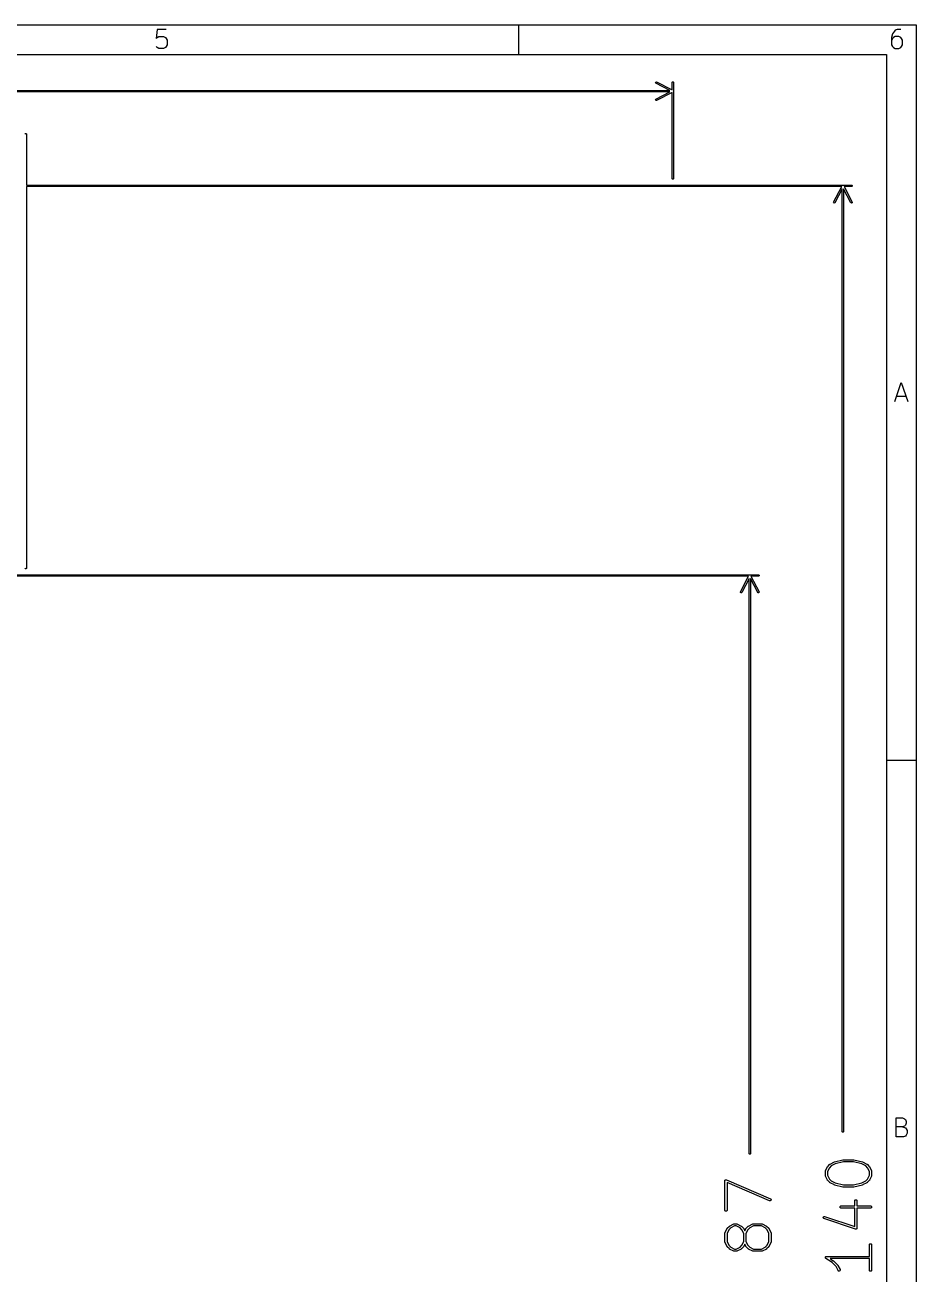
# Model space of a CAD drawing. Header units: inches. Extents: x 0.4 to 11.3, y -7.9 to -0.4.
# Drawn here: x 8.914 to 11.299, y -3.739 to -0.394 of the extents above; entities that cross this region are included whole.
import ezdxf

# ---------------------------------------------------------------- set-up
doc = ezdxf.new("R2010")
doc.units = ezdxf.units.IN
doc.header["$MEASUREMENT"] = 0
doc.layers.add('User.Drawings', color=9, linetype='CONTINUOUS', true_color=0xc2c2c2)

msp = doc.modelspace()

# ---------------------------------------------------------------- linework, layer by layer
at = {"layer": 'BLACK', "linetype": 'CONTINUOUS'}
for p, q in [((0.3937, -0.3937), (11.2993, -0.3937)), ((10.2362, -0.4724), (10.2362, -0.3937)), ((11.2993, -0.3937), (11.2993, -7.8743)), ((9.268, -0.4053), (9.2656, -0.4296)), ((9.2656, -0.4296), (9.268, -0.4272)), ((9.2924, -0.4053), (9.268, -0.4053)), ((9.268, -0.4272), (9.2729, -0.4248)), ((9.2729, -0.4248), (9.2851, -0.4248)), ((9.2851, -0.4248), (9.29, -0.4272)), ((9.29, -0.4272), (9.2924, -0.4296)), ((9.2924, -0.4296), (9.2948, -0.4345)), ((9.2948, -0.4345), (9.2948, -0.4467)), ((11.2365, -0.4174), (11.2341, -0.4272)), ((11.2341, -0.4272), (11.2341, -0.4467)), ((11.2365, -0.4296), (11.2341, -0.4345)), ((11.2414, -0.4101), (11.2365, -0.4174)), ((11.239, -0.4272), (11.2365, -0.4296)), ((11.2439, -0.4248), (11.239, -0.4272)), ((11.2439, -0.4077), (11.2414, -0.4101)), ((11.2487, -0.4053), (11.2439, -0.4077)), ((11.2536, -0.4248), (11.2439, -0.4248)), ((11.2585, -0.4053), (11.2487, -0.4053)), ((11.2585, -0.4272), (11.2536, -0.4248)), ((11.2609, -0.4296), (11.2585, -0.4272)), ((11.2634, -0.4345), (11.2609, -0.4296)), ((11.2634, -0.4467), (11.2634, -0.4345)), ((9.268, -0.454), (9.2656, -0.4516)), ((9.2729, -0.4564), (9.268, -0.454)), ((9.2851, -0.4564), (9.2729, -0.4564)), ((9.29, -0.454), (9.2851, -0.4564)), ((9.2924, -0.4516), (9.29, -0.454)), ((9.2948, -0.4467), (9.2924, -0.4516)), ((11.2341, -0.4467), (11.2365, -0.4516)), ((11.2365, -0.4516), (11.239, -0.454)), ((11.239, -0.454), (11.2439, -0.4564)), ((11.2439, -0.4564), (11.2536, -0.4564)), ((11.2536, -0.4564), (11.2585, -0.454)), ((11.2585, -0.454), (11.2609, -0.4516)), ((11.2609, -0.4516), (11.2634, -0.4467)), ((0.4724, -0.4724), (11.2206, -0.4724)), ((11.2206, -0.4724), (11.2206, -7.7956)), ((11.2429, -1.4013), (11.2599, -1.3501)), ((11.2599, -1.3501), (11.277, -1.4013)), ((11.2477, -1.3867), (11.2721, -1.3867)), ((11.2993, -2.3622), (11.2206, -2.3622)), ((11.2465, -3.3698), (11.2465, -3.3186)), ((11.2465, -3.3186), (11.2636, -3.3186)), ((11.2636, -3.343), (11.2465, -3.343)), ((11.2636, -3.3186), (11.2685, -3.3211)), ((11.2685, -3.3406), (11.2636, -3.343)), ((11.2636, -3.343), (11.2709, -3.3455)), ((11.2685, -3.3211), (11.2709, -3.3235)), ((11.2709, -3.3381), (11.2685, -3.3406)), ((11.2709, -3.3235), (11.2733, -3.3284)), ((11.2733, -3.3333), (11.2709, -3.3381)), ((11.2709, -3.3455), (11.2733, -3.3479)), ((11.2733, -3.3284), (11.2733, -3.3333)), ((11.266, -3.3698), (11.2465, -3.3698)), ((11.2709, -3.3674), (11.266, -3.3698)), ((11.2733, -3.365), (11.2709, -3.3674)), ((11.2733, -3.3479), (11.2758, -3.3528)), ((11.2758, -3.3601), (11.2733, -3.365)), ((11.2758, -3.3528), (11.2758, -3.3601))]:
    msp.add_line(p, q, dxfattribs=at)
at = {"layer": 'User.Drawings', "linetype": 'CONTINUOUS'}
for p, q in [((10.6022, -0.5476), (10.6029, -0.5463)), ((10.6026, -0.549), (10.6022, -0.5476)), ((10.6032, -0.5495), (10.6026, -0.549)), ((10.6029, -0.5463), (10.6043, -0.5458)), ((10.6404, -0.5689), (10.6032, -0.5495)), ((10.6043, -0.5458), (10.605, -0.546)), ((10.605, -0.546), (10.6465, -0.5676)), ((10.6465, -0.5478), (10.6467, -0.547)), ((10.6465, -0.5676), (10.6465, -0.5478)), ((10.6467, -0.547), (10.6477, -0.546)), ((10.6477, -0.546), (10.6492, -0.546)), ((10.6492, -0.546), (10.6503, -0.547)), ((10.6503, -0.547), (10.6504, -0.5478)), ((10.6504, -0.5478), (10.6504, -0.8044)), ((6.1489, -0.5689), (10.6404, -0.5689)), ((10.6404, -0.5728), (6.1489, -0.5728)), ((10.6022, -0.5941), (10.6026, -0.5927)), ((10.6029, -0.5955), (10.6022, -0.5941)), ((10.6026, -0.5927), (10.6032, -0.5922)), ((10.6043, -0.5959), (10.6029, -0.5955)), ((10.6032, -0.5922), (10.6404, -0.5728)), ((10.605, -0.5957), (10.6043, -0.5959)), ((10.6465, -0.5741), (10.605, -0.5957)), ((10.6465, -0.8044), (10.6465, -0.5741)), ((8.9142, -0.6856), (8.9144, -0.6848)), ((8.9144, -0.6848), (8.9154, -0.6838)), ((8.9154, -0.6838), (8.9169, -0.6838)), ((8.9169, -0.6838), (8.918, -0.6848)), ((8.918, -0.6848), (8.9182, -0.6856)), ((8.9182, -0.6856), (8.9182, -0.8221)), ((8.9182, -0.8221), (11.1267, -0.8221)), ((11.1004, -0.826), (8.9182, -0.826)), ((8.9182, -0.826), (8.9182, -1.8477)), ((10.6467, -0.8051), (10.6465, -0.8044)), ((10.6477, -0.8062), (10.6467, -0.8051)), ((10.6492, -0.8062), (10.6477, -0.8062)), ((10.6503, -0.8051), (10.6492, -0.8062)), ((10.6504, -0.8044), (10.6503, -0.8051)), ((11.0788, -0.8675), (11.1004, -0.826)), ((11.1016, -0.8321), (11.0823, -0.8693)), ((11.1016, -3.3551), (11.1016, -0.8321)), ((11.1249, -0.8693), (11.1056, -0.8321)), ((11.1056, -0.8321), (11.1056, -3.3551)), ((11.1267, -0.826), (11.1069, -0.826)), ((11.1069, -0.826), (11.1284, -0.8675)), ((11.1267, -0.8221), (11.1274, -0.8222)), ((11.1274, -0.8259), (11.1267, -0.826)), ((11.1274, -0.8222), (11.1285, -0.8233)), ((11.1285, -0.8248), (11.1274, -0.8259)), ((11.1285, -0.8233), (11.1285, -0.8248)), ((11.0786, -0.8682), (11.0788, -0.8675)), ((11.079, -0.8697), (11.0786, -0.8682)), ((11.0803, -0.8704), (11.079, -0.8697)), ((11.0823, -0.8693), (11.0818, -0.8699)), ((11.1254, -0.8699), (11.1249, -0.8693)), ((11.1282, -0.8697), (11.1269, -0.8704)), ((11.1287, -0.8682), (11.1282, -0.8697)), ((11.1284, -0.8675), (11.1287, -0.8682)), ((11.0818, -0.8699), (11.0803, -0.8704)), ((11.1269, -0.8704), (11.1254, -0.8699)), ((2.9516, -1.8654), (10.8774, -1.8654)), ((10.8511, -1.8693), (2.9516, -1.8693)), ((8.9144, -1.8484), (8.9142, -1.8477)), ((8.9154, -1.8495), (8.9144, -1.8484)), ((8.9169, -1.8495), (8.9154, -1.8495)), ((8.918, -1.8484), (8.9169, -1.8495)), ((8.9182, -1.8477), (8.918, -1.8484)), ((10.8295, -1.9108), (10.8511, -1.8693)), ((10.8774, -1.8693), (10.8576, -1.8693)), ((10.8576, -1.8693), (10.8791, -1.9108)), ((10.8774, -1.8654), (10.8781, -1.8655)), ((10.8781, -1.8692), (10.8774, -1.8693)), ((10.8781, -1.8655), (10.8792, -1.8666)), ((10.8792, -1.8681), (10.8781, -1.8692)), ((10.8792, -1.8666), (10.8792, -1.8681)), ((10.8523, -1.8754), (10.833, -1.9126)), ((10.8523, -3.4141), (10.8523, -1.8754)), ((10.8757, -1.9126), (10.8563, -1.8754)), ((10.8563, -1.8754), (10.8563, -3.4141)), ((10.8293, -1.9115), (10.8295, -1.9108)), ((10.8297, -1.913), (10.8293, -1.9115)), ((10.831, -1.9137), (10.8297, -1.913)), ((10.8325, -1.9132), (10.831, -1.9137)), ((10.833, -1.9126), (10.8325, -1.9132)), ((10.8761, -1.9132), (10.8757, -1.9126)), ((10.8776, -1.9137), (10.8761, -1.9132)), ((10.8789, -1.913), (10.8776, -1.9137)), ((10.8794, -1.9115), (10.8789, -1.913)), ((10.8791, -1.9108), (10.8794, -1.9115)), ((11.1018, -3.3559), (11.1016, -3.3551)), ((11.1029, -3.3569), (11.1018, -3.3559)), ((11.1044, -3.3569), (11.1029, -3.3569)), ((11.1054, -3.3559), (11.1044, -3.3569)), ((11.1056, -3.3551), (11.1054, -3.3559)), ((10.8525, -3.4148), (10.8523, -3.4141)), ((10.8536, -3.4159), (10.8525, -3.4148)), ((10.8551, -3.4159), (10.8536, -3.4159)), ((10.8561, -3.4148), (10.8551, -3.4159)), ((10.8563, -3.4141), (10.8561, -3.4148)), ((11.0631, -3.4485), (11.0687, -3.4429)), ((11.0687, -3.4429), (11.0689, -3.4427)), ((11.0689, -3.4427), (11.069, -3.4426)), ((11.069, -3.4426), (11.0691, -3.4425)), ((11.069, -3.4426), (11.069, -3.4426)), ((11.0691, -3.4425), (11.0692, -3.4425)), ((11.0692, -3.4425), (11.0694, -3.4423)), ((11.0694, -3.4423), (11.0807, -3.4367)), ((11.083, -3.4421), (11.0725, -3.4474)), ((11.0807, -3.4367), (11.0807, -3.4367)), ((11.0807, -3.4367), (11.0808, -3.4367)), ((11.0808, -3.4367), (11.081, -3.4366)), ((11.081, -3.4366), (11.0812, -3.4365)), ((11.0812, -3.4365), (11.0813, -3.4365)), ((11.0813, -3.4365), (11.1038, -3.4309)), ((11.0813, -3.4365), (11.0813, -3.4365)), ((11.1049, -3.4367), (11.083, -3.4421)), ((11.1038, -3.4309), (11.1039, -3.4308)), ((11.1039, -3.4308), (11.1039, -3.4308)), ((11.1039, -3.4308), (11.1042, -3.4308)), ((11.1042, -3.4308), (11.1044, -3.4308)), ((11.1044, -3.4308), (11.1044, -3.4308)), ((11.1044, -3.4308), (11.1045, -3.4308)), ((11.1045, -3.4308), (11.1326, -3.4308)), ((11.1323, -3.4367), (11.1049, -3.4367)), ((11.1541, -3.4421), (11.1323, -3.4367)), ((11.1326, -3.4308), (11.1327, -3.4308)), ((11.1327, -3.4308), (11.1328, -3.4308)), ((11.1328, -3.4308), (11.133, -3.4308)), ((11.133, -3.4308), (11.1332, -3.4308)), ((11.1332, -3.4308), (11.1332, -3.4308)), ((11.1332, -3.4308), (11.1333, -3.4309)), ((11.1333, -3.4309), (11.1558, -3.4365)), ((11.1646, -3.4474), (11.1541, -3.4421)), ((11.1558, -3.4365), (11.1559, -3.4365)), ((11.1559, -3.4365), (11.1559, -3.4365)), ((11.1559, -3.4365), (11.1561, -3.4366)), ((11.1561, -3.4366), (11.1564, -3.4367)), ((11.1564, -3.4367), (11.1564, -3.4367)), ((11.1564, -3.4367), (11.1564, -3.4367)), ((11.1564, -3.4367), (11.1677, -3.4423)), ((11.1677, -3.4423), (11.1679, -3.4425)), ((11.1679, -3.4425), (11.168, -3.4425)), ((11.168, -3.4425), (11.1681, -3.4426)), ((11.1681, -3.4426), (11.1682, -3.4426)), ((11.1682, -3.4426), (11.1682, -3.4427)), ((11.1682, -3.4427), (11.1685, -3.4429)), ((11.1685, -3.4429), (11.1741, -3.4485)), ((11.0566, -3.4613), (11.0567, -3.4612)), ((11.0566, -3.4618), (11.0566, -3.4613)), ((11.0566, -3.4731), (11.0566, -3.4618)), ((11.0566, -3.4737), (11.0566, -3.4731)), ((11.0567, -3.4738), (11.0566, -3.4737)), ((11.0567, -3.4611), (11.0569, -3.4605)), ((11.0567, -3.4612), (11.0567, -3.4611)), ((11.0567, -3.4739), (11.0567, -3.4738)), ((11.0569, -3.4744), (11.0567, -3.4739)), ((11.0569, -3.4605), (11.0625, -3.4493)), ((11.0625, -3.4857), (11.0569, -3.4744)), ((11.0625, -3.4493), (11.0627, -3.449)), ((11.0676, -3.4523), (11.0625, -3.4625)), ((11.0625, -3.4625), (11.0625, -3.4724)), ((11.0625, -3.4724), (11.0676, -3.4826)), ((11.0627, -3.449), (11.0628, -3.4489)), ((11.0627, -3.449), (11.0627, -3.449)), ((11.0628, -3.4488), (11.0629, -3.4487)), ((11.0628, -3.4489), (11.0628, -3.4488)), ((11.0629, -3.4487), (11.0631, -3.4485)), ((11.0725, -3.4474), (11.0676, -3.4523)), ((11.1696, -3.4523), (11.1646, -3.4474)), ((11.1747, -3.4625), (11.1696, -3.4523)), ((11.1696, -3.4826), (11.1747, -3.4724)), ((11.1741, -3.4485), (11.1743, -3.4487)), ((11.1743, -3.4487), (11.1743, -3.4488)), ((11.1743, -3.4488), (11.1744, -3.4489)), ((11.1744, -3.4489), (11.1745, -3.449)), ((11.1745, -3.449), (11.1745, -3.449)), ((11.1745, -3.449), (11.1746, -3.4493)), ((11.1746, -3.4493), (11.1803, -3.4605)), ((11.1803, -3.4744), (11.1746, -3.4857)), ((11.1747, -3.4724), (11.1747, -3.4625)), ((11.1803, -3.4605), (11.1805, -3.4611)), ((11.1805, -3.4739), (11.1803, -3.4744)), ((11.1805, -3.4611), (11.1805, -3.4612)), ((11.1805, -3.4612), (11.1805, -3.4613)), ((11.1805, -3.4613), (11.1806, -3.4618)), ((11.1806, -3.4731), (11.1805, -3.4737)), ((11.1805, -3.4737), (11.1805, -3.4738)), ((11.1805, -3.4738), (11.1805, -3.4739)), ((11.1806, -3.4618), (11.1806, -3.4731)), ((10.7876, -3.4865), (10.7879, -3.4859)), ((10.7876, -3.4871), (10.7876, -3.4865)), ((10.7876, -3.4865), (10.7876, -3.4865)), ((10.7876, -3.4865), (10.7876, -3.4865)), ((10.7876, -3.5658), (10.7876, -3.4871)), ((10.7879, -3.4859), (10.7881, -3.4854)), ((10.7881, -3.4854), (10.7885, -3.485)), ((10.7881, -3.4854), (10.7881, -3.4854)), ((10.7881, -3.4854), (10.7881, -3.4854)), ((10.7885, -3.485), (10.7889, -3.4846)), ((10.7889, -3.4846), (10.7894, -3.4844)), ((10.7889, -3.4846), (10.7889, -3.4846)), ((10.7889, -3.4846), (10.7889, -3.4846)), ((10.7894, -3.4844), (10.79, -3.4842)), ((10.79, -3.4842), (10.79, -3.4842)), ((10.79, -3.4842), (10.79, -3.4842)), ((10.79, -3.4842), (10.7905, -3.4842)), ((10.7905, -3.4842), (10.7911, -3.4842)), ((10.7911, -3.4842), (10.7911, -3.4842)), ((10.7911, -3.4842), (10.7911, -3.4842)), ((10.7911, -3.4842), (10.7917, -3.4844)), ((10.7917, -3.4844), (10.9098, -3.535)), ((10.9075, -3.5404), (10.7935, -3.4915)), ((10.7935, -3.4915), (10.7935, -3.5658)), ((11.0627, -3.4859), (11.0625, -3.4857)), ((11.0627, -3.486), (11.0627, -3.4859)), ((11.0628, -3.4861), (11.0627, -3.486)), ((11.0628, -3.4862), (11.0628, -3.4861)), ((11.0629, -3.4862), (11.0628, -3.4862)), ((11.0631, -3.4864), (11.0629, -3.4862)), ((11.0687, -3.4921), (11.0631, -3.4864)), ((11.0676, -3.4826), (11.0725, -3.4875)), ((11.0689, -3.4922), (11.0687, -3.4921)), ((11.069, -3.4923), (11.0689, -3.4922)), ((11.069, -3.4924), (11.069, -3.4923)), ((11.0691, -3.4924), (11.069, -3.4924)), ((11.0692, -3.4925), (11.0691, -3.4924)), ((11.0694, -3.4926), (11.0692, -3.4925)), ((11.0807, -3.4982), (11.0694, -3.4926)), ((11.0725, -3.4875), (11.083, -3.4928)), ((11.0807, -3.4983), (11.0807, -3.4982)), ((11.0808, -3.4983), (11.0807, -3.4983)), ((11.081, -3.4984), (11.0808, -3.4983)), ((11.0812, -3.4984), (11.081, -3.4984)), ((11.0813, -3.4984), (11.0812, -3.4984)), ((11.0813, -3.4985), (11.0813, -3.4984)), ((11.1038, -3.5041), (11.0813, -3.4985)), ((11.083, -3.4928), (11.1049, -3.4983)), ((11.1039, -3.5041), (11.1038, -3.5041)), ((11.1042, -3.5041), (11.1039, -3.5041)), ((11.1039, -3.5041), (11.1039, -3.5041)), ((11.1044, -3.5042), (11.1042, -3.5041)), ((11.1045, -3.5042), (11.1044, -3.5042)), ((11.1044, -3.5042), (11.1044, -3.5042)), ((11.1326, -3.5042), (11.1045, -3.5042)), ((11.1049, -3.4983), (11.1323, -3.4983)), ((11.1323, -3.4983), (11.1541, -3.4928)), ((11.1327, -3.5042), (11.1326, -3.5042)), ((11.1328, -3.5042), (11.1327, -3.5042)), ((11.133, -3.5041), (11.1328, -3.5042)), ((11.1332, -3.5041), (11.133, -3.5041)), ((11.1333, -3.5041), (11.1332, -3.5041)), ((11.1332, -3.5041), (11.1332, -3.5041)), ((11.1558, -3.4985), (11.1333, -3.5041)), ((11.1541, -3.4928), (11.1646, -3.4875)), ((11.1559, -3.4984), (11.1558, -3.4985)), ((11.1561, -3.4984), (11.1559, -3.4984)), ((11.1559, -3.4984), (11.1559, -3.4984)), ((11.1564, -3.4983), (11.1561, -3.4984)), ((11.1677, -3.4926), (11.1564, -3.4982)), ((11.1564, -3.4982), (11.1564, -3.4983)), ((11.1564, -3.4983), (11.1564, -3.4983)), ((11.1646, -3.4875), (11.1696, -3.4826)), ((11.1679, -3.4925), (11.1677, -3.4926)), ((11.168, -3.4924), (11.1679, -3.4925)), ((11.1681, -3.4924), (11.168, -3.4924)), ((11.1682, -3.4923), (11.1681, -3.4924)), ((11.1685, -3.4921), (11.1682, -3.4922)), ((11.1682, -3.4922), (11.1682, -3.4923)), ((11.1741, -3.4864), (11.1685, -3.4921)), ((11.1743, -3.4862), (11.1741, -3.4864)), ((11.1744, -3.4861), (11.1743, -3.4862)), ((11.1743, -3.4862), (11.1743, -3.4862)), ((11.1745, -3.486), (11.1744, -3.4861)), ((11.1746, -3.4857), (11.1745, -3.4859)), ((11.1745, -3.4859), (11.1745, -3.486)), ((10.908, -3.5406), (10.9075, -3.5404)), ((10.9092, -3.5406), (10.908, -3.5406)), ((10.9103, -3.5402), (10.9092, -3.5406)), ((10.9098, -3.535), (10.9103, -3.5352)), ((10.9103, -3.5352), (10.9111, -3.5361)), ((10.9111, -3.5394), (10.9103, -3.5402)), ((10.9111, -3.5361), (10.9115, -3.5371)), ((10.9115, -3.5383), (10.9111, -3.5394)), ((10.9115, -3.5371), (10.9115, -3.5383)), ((11.1353, -3.5406), (11.1354, -3.54)), ((11.1353, -3.5545), (11.1353, -3.5406)), ((11.1354, -3.54), (11.1358, -3.5389)), ((11.1358, -3.5389), (11.1366, -3.5381)), ((11.1366, -3.5381), (11.1377, -3.5377)), ((11.1377, -3.5377), (11.1388, -3.5377)), ((11.1388, -3.5377), (11.1399, -3.5381)), ((11.1399, -3.5381), (11.1407, -3.5389)), ((11.1407, -3.5389), (11.1412, -3.54)), ((11.1412, -3.54), (11.1412, -3.5406)), ((11.1412, -3.5406), (11.1412, -3.5545)), ((10.7876, -3.5664), (10.7876, -3.5658)), ((10.7881, -3.5674), (10.7876, -3.5664)), ((10.7889, -3.5683), (10.7881, -3.5674)), ((10.79, -3.5687), (10.7889, -3.5683)), ((10.7911, -3.5687), (10.79, -3.5687)), ((10.7922, -3.5683), (10.7911, -3.5687)), ((10.793, -3.5674), (10.7922, -3.5683)), ((10.7934, -3.5664), (10.793, -3.5674)), ((10.7935, -3.5658), (10.7934, -3.5664)), ((11.096, -3.5569), (11.0964, -3.5558)), ((11.096, -3.558), (11.096, -3.5569)), ((11.0964, -3.5591), (11.096, -3.558)), ((11.0964, -3.5558), (11.0972, -3.555)), ((11.0972, -3.5599), (11.0964, -3.5591)), ((11.0972, -3.555), (11.0983, -3.5546)), ((11.0983, -3.5604), (11.0972, -3.5599)), ((11.0983, -3.5546), (11.0989, -3.5545)), ((11.0989, -3.5604), (11.0983, -3.5604)), ((11.0989, -3.5545), (11.1353, -3.5545)), ((11.1353, -3.5604), (11.0989, -3.5604)), ((11.1353, -3.6096), (11.1353, -3.5604)), ((11.1412, -3.5545), (11.1776, -3.5545)), ((11.1776, -3.5604), (11.1412, -3.5604)), ((11.1412, -3.5604), (11.1412, -3.6137)), ((11.1776, -3.5545), (11.1782, -3.5546)), ((11.1782, -3.5604), (11.1776, -3.5604)), ((11.1782, -3.5546), (11.1793, -3.555)), ((11.1793, -3.5599), (11.1782, -3.5604)), ((11.1793, -3.555), (11.1801, -3.5558)), ((11.1801, -3.5591), (11.1793, -3.5599)), ((11.1801, -3.5558), (11.1805, -3.5569)), ((11.1805, -3.558), (11.1801, -3.5591)), ((11.1805, -3.5569), (11.1805, -3.558)), ((10.7941, -3.6143), (10.7997, -3.6087)), ((10.8035, -3.6132), (10.7986, -3.6182)), ((10.7997, -3.6087), (10.7999, -3.6085)), ((10.7999, -3.6085), (10.8, -3.6085)), ((10.8, -3.6085), (10.8001, -3.6084)), ((10.8001, -3.6084), (10.8001, -3.6083)), ((10.8001, -3.6083), (10.8002, -3.6083)), ((10.8002, -3.6083), (10.8005, -3.6082)), ((10.8005, -3.6082), (10.8117, -3.6025)), ((10.8137, -3.6081), (10.8035, -3.6132)), ((10.8117, -3.6025), (10.8122, -3.6023)), ((10.8122, -3.6023), (10.8124, -3.6023)), ((10.8124, -3.6023), (10.8125, -3.6023)), ((10.8125, -3.6023), (10.813, -3.6022)), ((10.813, -3.6022), (10.8187, -3.6022)), ((10.818, -3.6081), (10.8137, -3.6081)), ((10.8282, -3.6132), (10.818, -3.6081)), ((10.8187, -3.6022), (10.8192, -3.6023)), ((10.8192, -3.6023), (10.8193, -3.6023)), ((10.8193, -3.6023), (10.8194, -3.6023)), ((10.8194, -3.6023), (10.82, -3.6025)), ((10.82, -3.6025), (10.8312, -3.6082)), ((10.8331, -3.6182), (10.8282, -3.6132)), ((10.8312, -3.6082), (10.8315, -3.6083)), ((10.8315, -3.6083), (10.8315, -3.6083)), ((10.8315, -3.6083), (10.8316, -3.6084)), ((10.8316, -3.6084), (10.8317, -3.6085)), ((10.8317, -3.6085), (10.8318, -3.6085)), ((10.8318, -3.6085), (10.832, -3.6087)), ((10.832, -3.6087), (10.8376, -3.6143)), ((10.8447, -3.6143), (10.8503, -3.6087)), ((10.8541, -3.6132), (10.8492, -3.6182)), ((10.8503, -3.6087), (10.8505, -3.6085)), ((10.8505, -3.6085), (10.8506, -3.6085)), ((10.8506, -3.6085), (10.8507, -3.6084)), ((10.8507, -3.6084), (10.8508, -3.6083)), ((10.8508, -3.6083), (10.8511, -3.6082)), ((10.8508, -3.6083), (10.8508, -3.6083)), ((10.8511, -3.6082), (10.8623, -3.6025)), ((10.8643, -3.6081), (10.8541, -3.6132)), ((10.8623, -3.6025), (10.8629, -3.6023)), ((10.8629, -3.6023), (10.863, -3.6023)), ((10.863, -3.6023), (10.8631, -3.6023)), ((10.8631, -3.6023), (10.8636, -3.6022)), ((10.8636, -3.6022), (10.8861, -3.6022)), ((10.8854, -3.6081), (10.8643, -3.6081)), ((10.8956, -3.6132), (10.8854, -3.6081)), ((10.8861, -3.6022), (10.8867, -3.6023)), ((10.8867, -3.6023), (10.8868, -3.6023)), ((10.8868, -3.6023), (10.8869, -3.6023)), ((10.8869, -3.6023), (10.8875, -3.6025)), ((10.8875, -3.6025), (10.8987, -3.6082)), ((10.9006, -3.6182), (10.8956, -3.6132)), ((10.8987, -3.6082), (10.899, -3.6083)), ((10.899, -3.6083), (10.899, -3.6083)), ((10.899, -3.6083), (10.8991, -3.6084)), ((10.8991, -3.6084), (10.8992, -3.6085)), ((10.8992, -3.6085), (10.8993, -3.6085)), ((10.8993, -3.6085), (10.8995, -3.6087)), ((10.8995, -3.6087), (10.9051, -3.6143)), ((11.051, -3.5852), (11.0513, -3.5841)), ((11.051, -3.5864), (11.051, -3.5852)), ((11.0516, -3.5874), (11.051, -3.5864)), ((11.0513, -3.5841), (11.0521, -3.5833)), ((11.0524, -3.5881), (11.0516, -3.5874)), ((11.0521, -3.5833), (11.0531, -3.5827)), ((11.053, -3.5884), (11.0524, -3.5881)), ((11.1373, -3.6165), (11.053, -3.5884)), ((11.0531, -3.5827), (11.0543, -3.5827)), ((11.0543, -3.5827), (11.0548, -3.5828)), ((11.0548, -3.5828), (11.1353, -3.6096)), ((10.7876, -3.6271), (10.7877, -3.627)), ((10.7876, -3.6277), (10.7876, -3.6271)), ((10.7876, -3.6502), (10.7876, -3.6277)), ((10.7877, -3.6269), (10.7879, -3.6264)), ((10.7877, -3.627), (10.7877, -3.6269)), ((10.7879, -3.6264), (10.7935, -3.6151)), ((10.7935, -3.6151), (10.7937, -3.6149)), ((10.7986, -3.6182), (10.7935, -3.6284)), ((10.7935, -3.6284), (10.7935, -3.6495)), ((10.7937, -3.6148), (10.7938, -3.6147)), ((10.7937, -3.6149), (10.7937, -3.6148)), ((10.7938, -3.6147), (10.7938, -3.6146)), ((10.7938, -3.6146), (10.7939, -3.6146)), ((10.7939, -3.6146), (10.7941, -3.6143)), ((10.8382, -3.6284), (10.8331, -3.6182)), ((10.8376, -3.6143), (10.8378, -3.6146)), ((10.8378, -3.6146), (10.8379, -3.6146)), ((10.8379, -3.6146), (10.8379, -3.6147)), ((10.8379, -3.6147), (10.838, -3.6148)), ((10.838, -3.6148), (10.838, -3.6149)), ((10.838, -3.6149), (10.8382, -3.6151)), ((10.8382, -3.6151), (10.8412, -3.6211)), ((10.8382, -3.6495), (10.8382, -3.6284)), ((10.8412, -3.6211), (10.8441, -3.6151)), ((10.8441, -3.6151), (10.8443, -3.6149)), ((10.8492, -3.6182), (10.8441, -3.6284)), ((10.8441, -3.6284), (10.8441, -3.6495)), ((10.8443, -3.6148), (10.8444, -3.6147)), ((10.8443, -3.6149), (10.8443, -3.6148)), ((10.8444, -3.6147), (10.8444, -3.6146)), ((10.8444, -3.6146), (10.8445, -3.6146)), ((10.8445, -3.6146), (10.8447, -3.6143)), ((10.9057, -3.6284), (10.9006, -3.6182)), ((10.9051, -3.6143), (10.9053, -3.6146)), ((10.9053, -3.6146), (10.9054, -3.6146)), ((10.9054, -3.6146), (10.9054, -3.6147)), ((10.9054, -3.6147), (10.9055, -3.6148)), ((10.9055, -3.6148), (10.9055, -3.6149)), ((10.9055, -3.6149), (10.9057, -3.6151)), ((10.9057, -3.6151), (10.9113, -3.6264)), ((10.9057, -3.6495), (10.9057, -3.6284)), ((10.9113, -3.6264), (10.9115, -3.6269)), ((10.9115, -3.6269), (10.9115, -3.627)), ((10.9115, -3.627), (10.9115, -3.6271)), ((10.9115, -3.6271), (10.9116, -3.6277)), ((10.9116, -3.6277), (10.9116, -3.6502)), ((11.1376, -3.6166), (11.1373, -3.6165)), ((11.1377, -3.6166), (11.1376, -3.6166)), ((11.1379, -3.6166), (11.1377, -3.6166)), ((11.1377, -3.6166), (11.1377, -3.6166)), ((11.1384, -3.6166), (11.1379, -3.6166)), ((11.1388, -3.6166), (11.1384, -3.6166)), ((11.1389, -3.6166), (11.1388, -3.6166)), ((11.139, -3.6166), (11.1389, -3.6166)), ((11.1395, -3.6163), (11.139, -3.6166)), ((11.1399, -3.6162), (11.1395, -3.6163)), ((11.14, -3.6161), (11.1399, -3.6162)), ((11.1401, -3.616), (11.14, -3.6161)), ((11.1404, -3.6157), (11.1401, -3.616)), ((11.1407, -3.6153), (11.1404, -3.6157)), ((11.1408, -3.6152), (11.1407, -3.6153)), ((11.141, -3.6147), (11.1408, -3.6152)), ((11.1408, -3.6152), (11.1408, -3.6152)), ((11.1412, -3.6143), (11.141, -3.6147)), ((11.1412, -3.6137), (11.1412, -3.614)), ((11.1412, -3.614), (11.1412, -3.6141)), ((11.1412, -3.6141), (11.1412, -3.6141)), ((11.1412, -3.6141), (11.1412, -3.6143)), ((10.7876, -3.6507), (10.7876, -3.6502)), ((10.7877, -3.6508), (10.7876, -3.6507)), ((10.7877, -3.6509), (10.7877, -3.6508)), ((10.7879, -3.6515), (10.7877, -3.6509)), ((10.7935, -3.6627), (10.7879, -3.6515)), ((10.7935, -3.6495), (10.7986, -3.6597)), ((10.7937, -3.663), (10.7935, -3.6627)), ((10.7937, -3.6631), (10.7937, -3.663)), ((10.7938, -3.6631), (10.7937, -3.6631)), ((10.7938, -3.6632), (10.7938, -3.6631)), ((10.7939, -3.6633), (10.7938, -3.6632)), ((10.7941, -3.6635), (10.7939, -3.6633)), ((10.7997, -3.6691), (10.7941, -3.6635)), ((10.7986, -3.6597), (10.8035, -3.6646)), ((10.7999, -3.6693), (10.7997, -3.6691)), ((10.8, -3.6694), (10.7999, -3.6693)), ((10.8001, -3.6694), (10.8, -3.6694)), ((10.8001, -3.6695), (10.8001, -3.6694)), ((10.8002, -3.6695), (10.8001, -3.6695)), ((10.8005, -3.6697), (10.8002, -3.6695)), ((10.8117, -3.6753), (10.8005, -3.6697)), ((10.8035, -3.6646), (10.8137, -3.6697)), ((10.8122, -3.6755), (10.8117, -3.6753)), ((10.8124, -3.6755), (10.8122, -3.6755)), ((10.8125, -3.6756), (10.8124, -3.6755)), ((10.813, -3.6756), (10.8125, -3.6756)), ((10.8187, -3.6756), (10.813, -3.6756)), ((10.8137, -3.6697), (10.818, -3.6697)), ((10.818, -3.6697), (10.8282, -3.6646)), ((10.8192, -3.6756), (10.8187, -3.6756)), ((10.8193, -3.6755), (10.8192, -3.6756)), ((10.8194, -3.6755), (10.8193, -3.6755)), ((10.82, -3.6753), (10.8194, -3.6755)), ((10.8312, -3.6697), (10.82, -3.6753)), ((10.8282, -3.6646), (10.8331, -3.6597)), ((10.8315, -3.6695), (10.8312, -3.6697)), ((10.8316, -3.6694), (10.8315, -3.6695)), ((10.8315, -3.6695), (10.8315, -3.6695)), ((10.8317, -3.6694), (10.8316, -3.6694)), ((10.8318, -3.6693), (10.8317, -3.6694)), ((10.832, -3.6691), (10.8318, -3.6693)), ((10.8376, -3.6635), (10.832, -3.6691)), ((10.8331, -3.6597), (10.8382, -3.6495)), ((10.8378, -3.6633), (10.8376, -3.6635)), ((10.8379, -3.6632), (10.8378, -3.6633)), ((10.838, -3.6631), (10.8379, -3.6631)), ((10.8379, -3.6631), (10.8379, -3.6632)), ((10.8382, -3.6627), (10.838, -3.663)), ((10.838, -3.663), (10.838, -3.6631)), ((10.8412, -3.6568), (10.8382, -3.6627)), ((10.8441, -3.6627), (10.8412, -3.6568)), ((10.8441, -3.6495), (10.8492, -3.6597)), ((10.8443, -3.663), (10.8441, -3.6627)), ((10.8443, -3.6631), (10.8443, -3.663)), ((10.8444, -3.6631), (10.8443, -3.6631)), ((10.8444, -3.6632), (10.8444, -3.6631)), ((10.8445, -3.6633), (10.8444, -3.6632)), ((10.8447, -3.6635), (10.8445, -3.6633)), ((10.8503, -3.6691), (10.8447, -3.6635)), ((10.8492, -3.6597), (10.8541, -3.6646)), ((10.8505, -3.6693), (10.8503, -3.6691)), ((10.8506, -3.6694), (10.8505, -3.6693)), ((10.8507, -3.6694), (10.8506, -3.6694)), ((10.8508, -3.6695), (10.8507, -3.6694)), ((10.8511, -3.6697), (10.8508, -3.6695)), ((10.8508, -3.6695), (10.8508, -3.6695)), ((10.8623, -3.6753), (10.8511, -3.6697)), ((10.8541, -3.6646), (10.8643, -3.6697)), ((10.8629, -3.6755), (10.8623, -3.6753)), ((10.863, -3.6755), (10.8629, -3.6755)), ((10.8631, -3.6756), (10.863, -3.6755)), ((10.8636, -3.6756), (10.8631, -3.6756)), ((10.8861, -3.6756), (10.8636, -3.6756)), ((10.8643, -3.6697), (10.8854, -3.6697)), ((10.8854, -3.6697), (10.8956, -3.6646)), ((10.8867, -3.6756), (10.8861, -3.6756)), ((10.8868, -3.6755), (10.8867, -3.6756)), ((10.8869, -3.6755), (10.8868, -3.6755)), ((10.8875, -3.6753), (10.8869, -3.6755)), ((10.8987, -3.6697), (10.8875, -3.6753)), ((10.8956, -3.6646), (10.9006, -3.6597)), ((10.899, -3.6695), (10.8987, -3.6697)), ((10.8991, -3.6694), (10.899, -3.6695)), ((10.899, -3.6695), (10.899, -3.6695)), ((10.8992, -3.6694), (10.8991, -3.6694)), ((10.8993, -3.6693), (10.8992, -3.6694)), ((10.8995, -3.6691), (10.8993, -3.6693)), ((10.9051, -3.6635), (10.8995, -3.6691)), ((10.9006, -3.6597), (10.9057, -3.6495)), ((10.9053, -3.6633), (10.9051, -3.6635)), ((10.9054, -3.6632), (10.9053, -3.6633)), ((10.9055, -3.6631), (10.9054, -3.6631)), ((10.9054, -3.6631), (10.9054, -3.6632)), ((10.9057, -3.6627), (10.9055, -3.663)), ((10.9055, -3.663), (10.9055, -3.6631)), ((10.9113, -3.6515), (10.9057, -3.6627)), ((10.9115, -3.6509), (10.9113, -3.6515)), ((10.9116, -3.6502), (10.9115, -3.6507)), ((10.9115, -3.6507), (10.9115, -3.6508)), ((10.9115, -3.6508), (10.9115, -3.6509)), ((11.1747, -3.6581), (11.1752, -3.6571)), ((11.1747, -3.6587), (11.1747, -3.6581)), ((11.1747, -3.6895), (11.1747, -3.6587)), ((11.1752, -3.6571), (11.176, -3.6562)), ((11.176, -3.6562), (11.177, -3.6558)), ((11.177, -3.6558), (11.1782, -3.6558)), ((11.1782, -3.6558), (11.1793, -3.6562)), ((11.1793, -3.6562), (11.1801, -3.6571)), ((11.1801, -3.6571), (11.1805, -3.6581)), ((11.1805, -3.6581), (11.1806, -3.6587)), ((11.1806, -3.6587), (11.1806, -3.7262)), ((11.0566, -3.6919), (11.0567, -3.6916)), ((11.0566, -3.6922), (11.0566, -3.6919)), ((11.0566, -3.6924), (11.0566, -3.6922)), ((11.0566, -3.6927), (11.0566, -3.6924)), ((11.0566, -3.693), (11.0566, -3.6927)), ((11.0567, -3.6933), (11.0566, -3.693)), ((11.0567, -3.6916), (11.0568, -3.6913)), ((11.0568, -3.6936), (11.0567, -3.6933)), ((11.0568, -3.6913), (11.0569, -3.6911)), ((11.0569, -3.6938), (11.0568, -3.6936)), ((11.0569, -3.6911), (11.0571, -3.6908)), ((11.0571, -3.6941), (11.0569, -3.6938)), ((11.0571, -3.6908), (11.0573, -3.6906)), ((11.0573, -3.6943), (11.0571, -3.6941)), ((11.0573, -3.6906), (11.0574, -3.6904)), ((11.0574, -3.6945), (11.0573, -3.6943)), ((11.0574, -3.6904), (11.0577, -3.6902)), ((11.0579, -3.6949), (11.0574, -3.6945)), ((11.0577, -3.6902), (11.0579, -3.69)), ((11.0579, -3.69), (11.0581, -3.6899)), ((11.0745, -3.706), (11.0579, -3.6949)), ((11.0579, -3.6949), (11.0579, -3.6949)), ((11.0579, -3.6949), (11.0579, -3.6949)), ((11.0579, -3.6949), (11.0579, -3.6949)), ((11.0581, -3.6899), (11.0584, -3.6897)), ((11.0584, -3.6897), (11.0587, -3.6897)), ((11.0587, -3.6897), (11.0589, -3.6895)), ((11.0589, -3.6895), (11.0595, -3.6895)), ((11.0595, -3.6895), (11.0595, -3.6895)), ((11.0595, -3.6895), (11.0595, -3.6895)), ((11.0595, -3.6895), (11.0595, -3.6895)), ((11.0595, -3.6895), (11.1747, -3.6895)), ((11.1747, -3.6954), (11.0693, -3.6954)), ((11.0693, -3.6954), (11.078, -3.7012)), ((11.0852, -3.7167), (11.0745, -3.706)), ((11.078, -3.7012), (11.078, -3.7012)), ((11.078, -3.7012), (11.078, -3.7012)), ((11.078, -3.7012), (11.0782, -3.7014)), ((11.0782, -3.7014), (11.0785, -3.7016)), ((11.0785, -3.7016), (11.0785, -3.7016)), ((11.0785, -3.7016), (11.0785, -3.7016)), ((11.0785, -3.7016), (11.0897, -3.7129)), ((11.0897, -3.7129), (11.0899, -3.7131)), ((11.0899, -3.7131), (11.09, -3.7131)), ((11.09, -3.7131), (11.09, -3.7132)), ((11.09, -3.7132), (11.0901, -3.7133)), ((11.0901, -3.7133), (11.0901, -3.7134)), ((11.0901, -3.7134), (11.0903, -3.7136)), ((11.1747, -3.7262), (11.1747, -3.6954)), ((11.0906, -3.7275), (11.0852, -3.7167)), ((11.0903, -3.7136), (11.0959, -3.7249)), ((11.0909, -3.728), (11.0906, -3.7275)), ((11.0918, -3.7288), (11.0909, -3.728)), ((11.0929, -3.7291), (11.0918, -3.7288)), ((11.094, -3.729), (11.0929, -3.7291)), ((11.0951, -3.7285), (11.094, -3.729)), ((11.0958, -3.7277), (11.0951, -3.7285)), ((11.0962, -3.7266), (11.0958, -3.7277)), ((11.0959, -3.7249), (11.0961, -3.7254)), ((11.0961, -3.7254), (11.0962, -3.7266)), ((11.1747, -3.7268), (11.1747, -3.7262)), ((11.1752, -3.7278), (11.1747, -3.7268)), ((11.176, -3.7286), (11.1752, -3.7278)), ((11.177, -3.7291), (11.176, -3.7286)), ((11.1782, -3.7291), (11.177, -3.7291)), ((11.1793, -3.7286), (11.1782, -3.7291)), ((11.1801, -3.7278), (11.1793, -3.7286)), ((11.1805, -3.7268), (11.1801, -3.7278)), ((11.1806, -3.7262), (11.1805, -3.7268))]:
    msp.add_line(p, q, dxfattribs=at)

doc.saveas('drawing.dxf')
